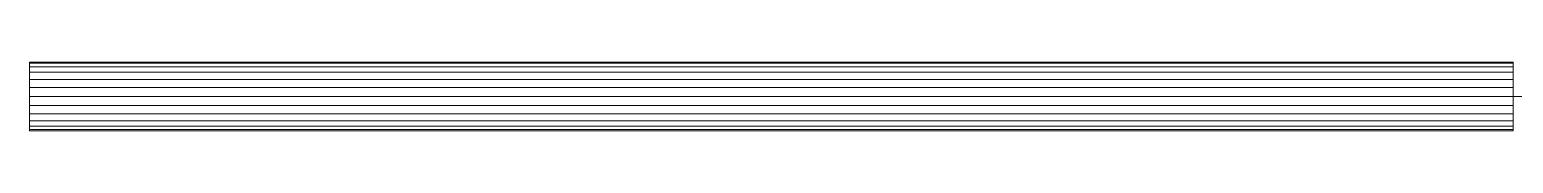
# Model space of a CAD drawing. Header units: inches. Extents: x -3325 to -59, y 5 to 733.
# Drawn here: x -938.08 to -909.66, y 384.75 to 386.06 of the extents above; entities that cross this region are included whole.
import ezdxf

# ---------------------------------------------------------------- set-up
doc = ezdxf.new("R2010")
doc.units = ezdxf.units.IN
doc.header["$MEASUREMENT"] = 0
doc.layers.add('P-PIPE', color=10, linetype='Continuous', lineweight=9)

msp = doc.modelspace()

# ---------------------------------------------------------------- linework, layer by layer
at = {"layer": 'P-PIPE', "color": 1}
for p in [(-938.085, 385.405, 1084), (-938.085, 385.405, 1084), (-906.671, 385.405, 1084)]:
    msp.add_line(p, (-909.663, 385.405, 1084), dxfattribs=at)

# ---------------------------------------------------------------- meshes
mesh = msp.add_polyface(dxfattribs=at)
corners = [(-938.085, 384.747, 1084), (-938.085, 384.77, 1084.17), (-938.085, 384.835, 1084.329), (-938.085, 384.94, 1084.465), (-938.085, 385.076, 1084.569), (-938.085, 385.234, 1084.635), (-938.085, 385.405, 1084.657), (-938.085, 385.575, 1084.635), (-938.085, 385.733, 1084.569), (-938.085, 385.87, 1084.465), (-938.085, 385.974, 1084.329), (-938.085, 386.04, 1084.17), (-938.085, 386.062, 1084), (-938.085, 386.04, 1083.83), (-938.085, 385.974, 1083.671), (-938.085, 385.87, 1083.535), (-938.085, 385.733, 1083.431), (-938.085, 385.575, 1083.365), (-938.085, 385.405, 1083.342), (-938.085, 385.234, 1083.365), (-938.085, 385.076, 1083.431), (-938.085, 384.94, 1083.535), (-938.085, 384.835, 1083.671), (-938.085, 384.77, 1083.83)]
mesh.append_faces([[corners[k] for k in face] for face in [(19, 17, 18), (13, 11, 12)]], dxfattribs={"vtx0": -1, "color": 1})
mesh.append_faces([[corners[k] for k in face] for face in [(21, 15, 19, 20), (15, 11, 13, 14)]], dxfattribs={"vtx0": -1, "vtx1": -1, "color": 1})
mesh.append_faces([[corners[k] for k in face] for face in [(3, 8, 11)]], dxfattribs={"vtx0": -1, "vtx1": -1, "vtx2": -1, "color": 1})
mesh.append_faces([[corners[k] for k in face] for face in [(15, 21, 3, 11)]], dxfattribs={"vtx0": -1, "vtx1": -1, "vtx2": -1, "vtx3": -1, "color": 1})
mesh.append_faces([[corners[k] for k in face] for face in [(23, 0, 1)]], dxfattribs={"vtx2": -1, "color": 1})
mesh.append_faces([[corners[k] for k in face] for face in [(21, 22, 23, 3), (1, 2, 3, 23), (3, 4, 5, 8), (15, 16, 17, 19)]], dxfattribs={"vtx2": -1, "vtx3": -1, "color": 1})
mesh.append_faces([[corners[k] for k in face] for face in [(5, 6, 7, 8), (8, 9, 10, 11)]], dxfattribs={"vtx3": -1, "color": 1})
mesh = msp.add_polyface(dxfattribs=at)
corners = [(-938.085, 386.062, 1084), (-938.085, 386.04, 1084.17), (-938.085, 385.974, 1084.329), (-938.085, 385.87, 1084.465), (-938.085, 385.733, 1084.569), (-938.085, 385.575, 1084.635), (-938.085, 385.405, 1084.657), (-909.663, 385.405, 1084.657), (-909.663, 385.575, 1084.635), (-909.663, 385.733, 1084.569), (-909.663, 385.87, 1084.465), (-909.663, 385.974, 1084.329), (-909.663, 386.04, 1084.17), (-909.663, 386.062, 1084)]
mesh.append_faces([[corners[k] for k in face] for face in [(7, 8, 5, 6)]], dxfattribs={"vtx1": -1, "color": 1})
mesh.append_faces([[corners[k] for k in face] for face in [(8, 9, 4, 5), (3, 4, 9, 10), (11, 12, 1, 2), (2, 3, 10, 11)]], dxfattribs={"vtx1": -1, "vtx3": -1, "color": 1})
mesh.append_faces([[corners[k] for k in face] for face in [(12, 13, 0, 1)]], dxfattribs={"vtx3": -1, "color": 1})
mesh = msp.add_polyface(dxfattribs=at)
corners = [(-938.085, 385.405, 1083.342), (-938.085, 385.575, 1083.365), (-938.085, 385.733, 1083.431), (-938.085, 385.87, 1083.535), (-938.085, 385.974, 1083.671), (-938.085, 386.04, 1083.83), (-938.085, 386.062, 1084), (-909.663, 386.062, 1084), (-909.663, 386.04, 1083.83), (-909.663, 385.974, 1083.671), (-909.663, 385.87, 1083.535), (-909.663, 385.733, 1083.431), (-909.663, 385.575, 1083.365), (-909.663, 385.405, 1083.342)]
mesh.append_faces([[corners[k] for k in face] for face in [(7, 8, 5, 6)]], dxfattribs={"vtx1": -1, "color": 1})
mesh.append_faces([[corners[k] for k in face] for face in [(8, 9, 4, 5), (3, 4, 9, 10), (11, 12, 1, 2), (2, 3, 10, 11)]], dxfattribs={"vtx1": -1, "vtx3": -1, "color": 1})
mesh.append_faces([[corners[k] for k in face] for face in [(12, 13, 0, 1)]], dxfattribs={"vtx3": -1, "color": 1})
mesh = msp.add_polyface(dxfattribs=at)
corners = [(-909.663, 384.747, 1084), (-909.663, 384.77, 1083.83), (-909.663, 384.835, 1083.671), (-909.663, 384.94, 1083.535), (-909.663, 385.076, 1083.431), (-909.663, 385.234, 1083.365), (-909.663, 385.405, 1083.342), (-909.663, 385.575, 1083.365), (-909.663, 385.733, 1083.431), (-909.663, 385.87, 1083.535), (-909.663, 385.974, 1083.671), (-909.663, 386.04, 1083.83), (-909.663, 386.062, 1084), (-909.663, 386.04, 1084.17), (-909.663, 385.974, 1084.329), (-909.663, 385.87, 1084.465), (-909.663, 385.733, 1084.569), (-909.663, 385.575, 1084.635), (-909.663, 385.405, 1084.657), (-909.663, 385.234, 1084.635), (-909.663, 385.076, 1084.569), (-909.663, 384.94, 1084.465), (-909.663, 384.835, 1084.329), (-909.663, 384.77, 1084.17)]
mesh.append_faces([[corners[k] for k in face] for face in [(23, 21, 22)]], dxfattribs={"vtx0": -1, "color": 1})
mesh.append_faces([[corners[k] for k in face] for face in [(5, 9, 3, 4), (11, 13, 9, 10)]], dxfattribs={"vtx0": -1, "vtx1": -1, "color": 1})
mesh.append_faces([[corners[k] for k in face] for face in [(13, 16, 21)]], dxfattribs={"vtx0": -1, "vtx1": -1, "vtx2": -1, "color": 1})
mesh.append_faces([[corners[k] for k in face] for face in [(21, 3, 9, 13)]], dxfattribs={"vtx0": -1, "vtx1": -1, "vtx2": -1, "vtx3": -1, "color": 1})
mesh.append_faces([[corners[k] for k in face] for face in [(12, 13, 11)]], dxfattribs={"vtx1": -1, "color": 1})
mesh.append_faces([[corners[k] for k in face] for face in [(7, 8, 9), (17, 18, 19, 16), (14, 15, 16, 13)]], dxfattribs={"vtx2": -1, "color": 1})
mesh.append_faces([[corners[k] for k in face] for face in [(1, 2, 3, 21), (23, 0, 1, 21), (19, 20, 21, 16), (5, 6, 7, 9)]], dxfattribs={"vtx2": -1, "vtx3": -1, "color": 1})
mesh = msp.add_polyface(dxfattribs=at)
corners = [(-938.085, 385.405, 1084.657), (-938.085, 385.234, 1084.635), (-938.085, 385.076, 1084.569), (-938.085, 384.94, 1084.465), (-938.085, 384.835, 1084.329), (-938.085, 384.77, 1084.17), (-938.085, 384.747, 1084), (-909.663, 384.747, 1084), (-909.663, 384.77, 1084.17), (-909.663, 384.835, 1084.329), (-909.663, 384.94, 1084.465), (-909.663, 385.076, 1084.569), (-909.663, 385.234, 1084.635), (-909.663, 385.405, 1084.657)]
mesh.append_faces([[corners[k] for k in face] for face in [(8, 9, 4, 5), (3, 4, 9, 10), (11, 12, 1, 2), (2, 3, 10, 11)]], dxfattribs={"vtx1": -1, "vtx3": -1, "color": 1})
mesh.append_faces([[corners[k] for k in face] for face in [(6, 7, 8, 5)]], dxfattribs={"vtx2": -1, "color": 1})
mesh.append_faces([[corners[k] for k in face] for face in [(12, 13, 0, 1)]], dxfattribs={"vtx3": -1, "color": 1})
mesh = msp.add_polyface(dxfattribs=at)
corners = [(-938.085, 384.747, 1084), (-938.085, 384.77, 1083.83), (-938.085, 384.835, 1083.671), (-938.085, 384.94, 1083.535), (-938.085, 385.076, 1083.431), (-938.085, 385.234, 1083.365), (-938.085, 385.405, 1083.342), (-909.663, 385.405, 1083.342), (-909.663, 385.234, 1083.365), (-909.663, 385.076, 1083.431), (-909.663, 384.94, 1083.535), (-909.663, 384.835, 1083.671), (-909.663, 384.77, 1083.83), (-909.663, 384.747, 1084)]
mesh.append_faces([[corners[k] for k in face] for face in [(7, 8, 5, 6)]], dxfattribs={"vtx1": -1, "color": 1})
mesh.append_faces([[corners[k] for k in face] for face in [(8, 9, 4, 5), (3, 4, 9, 10), (11, 12, 1, 2), (2, 3, 10, 11)]], dxfattribs={"vtx1": -1, "vtx3": -1, "color": 1})
mesh.append_faces([[corners[k] for k in face] for face in [(12, 13, 0, 1)]], dxfattribs={"vtx3": -1, "color": 1})

doc.saveas('drawing.dxf')
